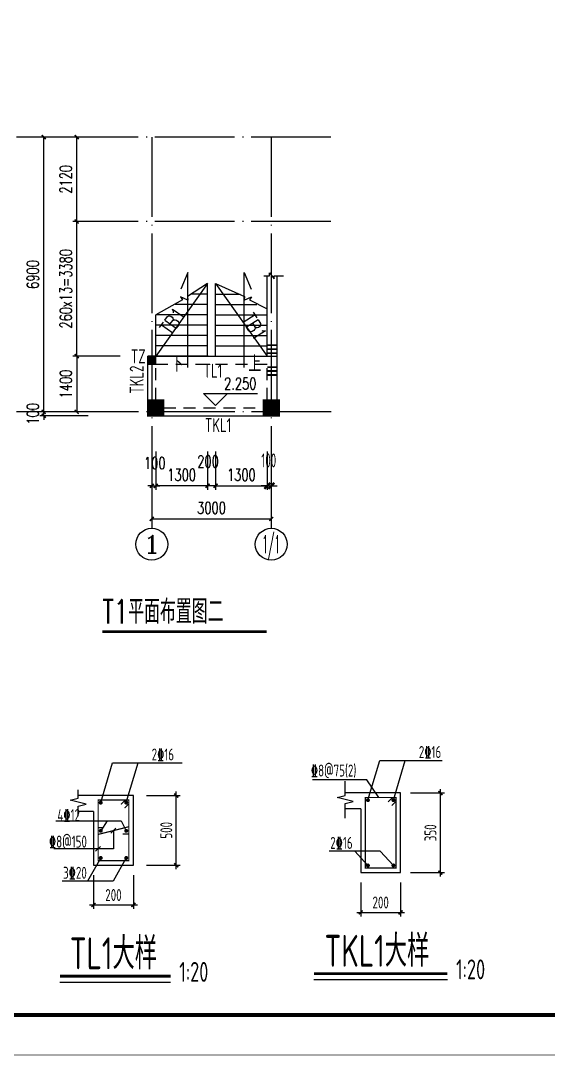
# Model space of a CAD drawing. Extents: x 5827 to 252697, y -546879 to 4066219.
# Drawn here: x 68865 to 82116, y -472697 to -446712 of the extents above; entities that cross this region are included whole.
import ezdxf
from ezdxf.enums import TextEntityAlignment as Align

# ---------------------------------------------------------------- set-up
doc = ezdxf.new("R2010")
doc.units = 0
doc.header["$MEASUREMENT"] = 0
doc.linetypes.add('3', pattern=[500, 300, -200])
doc.linetypes.add('DOTE', pattern=[2.42, 2, -0.2, 0.02, -0.2])
for name, color, linetype in [('AXIS', 3, 'Continuous'), ('AXIS_TEXT', 7, 'Continuous'), ('BORDER', 6, 'Continuous'), ('COLU_DE', 7, 'Continuous'), ('COLU_DE_DIM', 3, 'Continuous'), ('COLU_DE_REIN', 1, 'Continuous'), ('COLU_DE_TEXT', 7, 'Continuous'), ('COLUMN', 9, 'Continuous'), ('DIM_ELEV', 3, 'Continuous'), ('DIM_SYMB', 3, 'Continuous'), ('DIMENSION', 3, 'Continuous'), ('DOTE', 1, 'DOTE'), ('FRAME', 3, 'Continuous'), ('PUB_TEXT', 7, 'Continuous'), ('S_BEAM', 4, 'Continuous'), ('S_BEAMDASH', 134, '3'), ('S_CL', 2, 'Continuous'), ('S_SUBBEAMHOOP', 1, 'Continuous'), ('STAIR', 2, 'Continuous'), ('THIN', 7, 'Continuous'), ('填充', 8, 'Continuous'), ('楼板负筋文字', 7, 'Continuous')]:
    doc.layers.add(name, color=color, linetype=linetype)
doc.styles.add('_HZTXT', font='TXT', dxfattribs={"width": 0.8, "bigfont": 'HZTXT'})
doc.styles.add('_TCH_AXIS', font='COMPLEX', dxfattribs={"bigfont": 'GBCBIG'})
doc.styles.add('_TCH_DIM', font='SIMPLEX', dxfattribs={"bigfont": 'GBCBIG'})
doc.styles.add('_TCH_DIM_T3', font='SIMPLEX', dxfattribs={"width": 0.705882, "bigfont": 'GBCBIG'})
doc.styles.add('COMPLEX', font='COMPLEX')
doc.styles.add('DXFS', font='txt.shx', dxfattribs={"width": 0.7, "bigfont": 'dxfs.shx'})
doc.styles.add('HZ', font='tssdeng.shx', dxfattribs={"width": 0.6, "bigfont": 'a.shx'})
doc.styles.get("Standard").update_dxf_attribs({"font": 'tssdeng.shx', "width": 0.6, "bigfont": 'a.shx'})
doc.styles.add('TSSD_Dimension', font='Tssdeng.shx', dxfattribs={"width": 0.7, "bigfont": 'hztxt.shx'})
doc.styles.add('TSSD_Label', font='Tssdeng.shx', dxfattribs={"width": 0.7, "bigfont": 'hztxt.shx'})
doc.styles.add('TSSD_Rein', font='Tssdeng.shx', dxfattribs={"width": 0.7, "bigfont": 'hztxt.shx'})
doc.dimstyles.new('_TCH_ARCH&&100', dxfattribs={"dimtxt": 297.5, "dimasz": 100, "dimexe": 100, "dimexo": 0, "dimgap": 126.25, "dimtad": 1, "dimdec": 0, "dimzin": 0, "dimdsep": 46, "dimtxsty": '_TCH_DIM_T3', "dimblk": 'ARCHTICK', "dimcen": 0.09, "dimclrt": 7, "dimazin": 2, "dimtfac": 1, "dimtdec": 0, "dimtix": 1, "dimtmove": 2, "dimatfit": 3, "dimfxl": 0, "dimtolj": 1, "dimtzin": 0, "dimarcsym": 0})
doc.dimstyles.new('DIMN', dxfattribs={"dimtxt": 350, "dimasz": 150, "dimexe": 100, "dimexo": 100, "dimgap": 75, "dimtad": 1, "dimdec": 0, "dimzin": 0, "dimdsep": 46, "dimtxsty": 'HZ', "dimblk": 'ARCHTICK', "dimcen": 0.09, "dimdle": 100, "dimclrd": 3, "dimclre": 3, "dimclrt": 7, "dimazin": 2, "dimtfac": 1, "dimtdec": 0, "dimtmove": 2, "dimatfit": 3, "dimldrblk": 'ARCHTICK', "dimfxl": 0, "dimtolj": 1, "dimtzin": 0, "dimarcsym": 0})
doc.dimstyles.new('TSSD_20_100', dxfattribs={"dimtxt": 300, "dimasz": 100, "dimexe": 100, "dimexo": 250, "dimgap": 100, "dimtad": 1, "dimdec": 0, "dimlfac": 0.2, "dimzin": 0, "dimdsep": 46, "dimtxsty": 'TSSD_Dimension', "dimblk": 'ARCHTICK', "dimcen": 0, "dimdle": 100, "dimclrt": 7, "dimadec": 0, "dimazin": 0, "dimtfac": 1, "dimtdec": 0, "dimtix": 1, "dimtmove": 2, "dimatfit": 3, "dimldrblk": 'ARCHTICK', "dimfxl": 0, "dimtolj": 1, "dimtzin": 0, "dimarcsym": 0})

# ---------------------------------------------------------------- blocks, each defined once
blk = doc.blocks.new('A$C2F0C53E4')
at = {"layer": 'FRAME'}
for points in [[(10, 42010, 20, 20, 0), (10, 10, 20, 20, 0), (59410, 10, 20, 20, 0), (59410, 42010, 20, 20, 0)], [(2510, 41010, 100, 100, 0), (2510, 1010, 100, 100, 0), (58410, 1010, 100, 100, 0), (58410, 41010, 100, 100, 0)]]:
    blk.add_lwpolyline(points, format="xyseb", close=True, dxfattribs=at)
blk = doc.blocks.new('_ArchTick')
at = {"color": 0, "linetype": 'ByBlock', "const_width": 0.4}
blk.add_lwpolyline([(-0.5, -0.5), (0.5, 0.5)], dxfattribs=at)
blk = doc.blocks.new('*D489')
at = {"layer": 'AXIS', "color": 0, "lineweight": -2, "transparency": 16777216}
for p, q in [((72158, -457798), (72158, -459325)), ((75158, -457798), (75158, -459325)), ((72158, -459225), (75158, -459225))]:
    blk.add_line(p, q, dxfattribs=at)
at = {"layer": 'Defpoints', "color": 0, "transparency": 16777216}
for p in [(72158, -457798), (75158, -457798), (75158, -459225)]:
    blk.add_point(p, dxfattribs=at)
at = {"layer": 'AXIS', "color": 0, "lineweight": -2, "transparency": 16777216, "xscale": 100, "yscale": 100, "zscale": 100, "rotation": 180}
blk.add_blockref('_ArchTick', (72158, -459225), dxfattribs=at)
at = {"layer": 'AXIS', "color": 0, "lineweight": -2, "transparency": 16777216, "xscale": 100, "yscale": 100, "zscale": 100}
blk.add_blockref('_ArchTick', (75158, -459225), dxfattribs=at)
at = {"layer": 'AXIS', "color": 7, "transparency": 16777216, "insert": (73658, -458950), "char_height": 297.5, "attachment_point": 5, "style": '_TCH_DIM_T3'}
blk.add_mtext('\\A1;3000', dxfattribs=at)
blk = doc.blocks.new('*D490')
at = {"layer": 'AXIS', "color": 0, "lineweight": -2, "transparency": 16777216}
for p, q in [((70560, -456536), (69343, -456536)), ((69443, -456536), (69443, -456436)), ((69443, -456636), (69443, -456536)), ((70560, -456636), (69343, -456636)), ((69443, -456636), (69443, -456736))]:
    blk.add_line(p, q, dxfattribs=at)
at = {"layer": 'Defpoints', "color": 0, "transparency": 16777216}
for p in [(69443, -456536), (70560, -456536), (70560, -456636)]:
    blk.add_point(p, dxfattribs=at)
at = {"layer": 'AXIS', "color": 0, "lineweight": -2, "transparency": 16777216, "xscale": 100, "yscale": 100, "zscale": 100}
for p, rotation in [((69443, -456536), 270), ((69443, -456636), 90)]:
    blk.add_blockref('_ArchTick', p, dxfattribs=dict(at, rotation=rotation))
at = {"layer": 'AXIS', "color": 7, "transparency": 16777216, "insert": (69168, -456586), "char_height": 297.5, "attachment_point": 5, "rotation": 90, "style": '_TCH_DIM_T3'}
blk.add_mtext('\\A1;100', dxfattribs=at)
blk = doc.blocks.new('*D491')
at = {"layer": 'AXIS', "color": 0, "lineweight": -2, "transparency": 16777216}
for p, q in [((70560, -449636), (69343, -449636)), ((69443, -456536), (69443, -449636)), ((70560, -456536), (69343, -456536))]:
    blk.add_line(p, q, dxfattribs=at)
at = {"layer": 'Defpoints', "color": 0, "transparency": 16777216}
for p in [(69443, -449636), (70560, -449636), (70560, -456536)]:
    blk.add_point(p, dxfattribs=at)
at = {"layer": 'AXIS', "color": 0, "lineweight": -2, "transparency": 16777216, "xscale": 100, "yscale": 100, "zscale": 100}
for p, rotation in [((69443, -449636), 90), ((69443, -456536), 270)]:
    blk.add_blockref('_ArchTick', p, dxfattribs=dict(at, rotation=rotation))
at = {"layer": 'AXIS', "color": 7, "transparency": 16777216, "insert": (69168, -453086), "char_height": 297.5, "attachment_point": 5, "rotation": 90, "style": '_TCH_DIM_T3'}
blk.add_mtext('\\A1;6900', dxfattribs=at)
blk = doc.blocks.new('_AXISO')
blk.add_circle((0, 0), 0.5)
at = {"layer": 'AXIS_TEXT', "style": 'COMPLEX', "width": 1.041667}
blk.add_attdef('A', text='', height=0.56, dxfattribs=at).set_placement((-0.25, -0.28), (0.25, -0.28), align=Align.FIT)
blk = doc.blocks.new('*D492')
at = {"layer": 'AXIS', "color": 0, "lineweight": -2, "transparency": 16777216}
for p, q in [((71313, -449636), (70172, -449636)), ((70272, -451756), (70272, -449636)), ((71364, -451756), (70172, -451756))]:
    blk.add_line(p, q, dxfattribs=at)
at = {"layer": 'Defpoints', "color": 0, "transparency": 16777216}
for p in [(70272, -449636), (71313, -449636), (71364, -451756)]:
    blk.add_point(p, dxfattribs=at)
at = {"layer": 'AXIS', "color": 0, "lineweight": -2, "transparency": 16777216, "xscale": 100, "yscale": 100, "zscale": 100}
for p, rotation in [((70272, -449636), 90), ((70272, -451756), 270)]:
    blk.add_blockref('_ArchTick', p, dxfattribs=dict(at, rotation=rotation))
at = {"layer": 'AXIS', "color": 7, "transparency": 16777216, "insert": (69997, -450696), "char_height": 297.5, "attachment_point": 5, "rotation": 90, "style": '_TCH_DIM_T3'}
blk.add_mtext('\\A1;2120', dxfattribs=at)
blk = doc.blocks.new('*D493')
at = {"layer": 'AXIS', "color": 0, "lineweight": -2, "transparency": 16777216}
for p, q in [((71364, -455136), (70172, -455136)), ((70272, -455136), (70272, -456536)), ((71293, -456536), (70172, -456536))]:
    blk.add_line(p, q, dxfattribs=at)
at = {"layer": 'Defpoints', "color": 0, "transparency": 16777216}
for p in [(71364, -455136), (70272, -456536), (71293, -456536)]:
    blk.add_point(p, dxfattribs=at)
at = {"layer": 'AXIS', "color": 0, "lineweight": -2, "transparency": 16777216, "xscale": 100, "yscale": 100, "zscale": 100}
for p, rotation in [((70272, -455136), 90), ((70272, -456536), 270)]:
    blk.add_blockref('_ArchTick', p, dxfattribs=dict(at, rotation=rotation))
at = {"layer": 'AXIS', "color": 7, "transparency": 16777216, "insert": (69997, -455836), "char_height": 297.5, "attachment_point": 5, "rotation": 90, "style": '_TCH_DIM_T3'}
blk.add_mtext('\\A1;1400', dxfattribs=at)
blk = doc.blocks.new('*D494')
at = {"layer": 'AXIS', "color": 0, "lineweight": -2, "transparency": 16777216}
for p, q in [((71264, -451756), (70172, -451756)), ((70272, -455136), (70272, -451756)), ((71264, -455136), (70172, -455136))]:
    blk.add_line(p, q, dxfattribs=at)
at = {"layer": 'Defpoints', "color": 0, "transparency": 16777216}
for p in [(70272, -451756), (71264, -451756), (71264, -455136)]:
    blk.add_point(p, dxfattribs=at)
at = {"layer": 'AXIS', "color": 0, "lineweight": -2, "transparency": 16777216, "xscale": 100, "yscale": 100, "zscale": 100}
for p, rotation in [((70272, -451756), 90), ((70272, -455136), 270)]:
    blk.add_blockref('_ArchTick', p, dxfattribs=dict(at, rotation=rotation))
at = {"layer": 'AXIS', "color": 7, "transparency": 16777216, "insert": (69997, -453446), "char_height": 297.5, "attachment_point": 5, "rotation": 90, "style": '_TCH_DIM_T3'}
blk.add_mtext('\\A1;{\\Fsimplex|c134;\\W0.7;260x13=3380}', dxfattribs=at)
blk = doc.blocks.new('*D504')
at = {"layer": 'AXIS', "color": 0, "lineweight": -2, "transparency": 16777216}
for p, q in [((73558, -457531), (73558, -458494)), ((73758, -457531), (73758, -458494)), ((73558, -458394), (73458, -458394)), ((73758, -458394), (73558, -458394)), ((73758, -458394), (73858, -458394))]:
    blk.add_line(p, q, dxfattribs=at)
at = {"layer": 'Defpoints', "color": 0, "transparency": 16777216}
for p in [(73558, -457531), (73758, -457531), (73558, -458394)]:
    blk.add_point(p, dxfattribs=at)
at = {"layer": 'AXIS', "color": 0, "lineweight": -2, "transparency": 16777216, "xscale": 100, "yscale": 100, "zscale": 100}
blk.add_blockref('_ArchTick', (73558, -458394), dxfattribs=at)
at = {"layer": 'AXIS', "color": 0, "lineweight": -2, "transparency": 16777216, "xscale": 100, "yscale": 100, "zscale": 100, "rotation": 180}
blk.add_blockref('_ArchTick', (73758, -458394), dxfattribs=at)
at = {"layer": 'AXIS', "color": 7, "transparency": 16777216, "insert": (73570, -457782), "char_height": 297.5, "attachment_point": 5, "style": '_TCH_DIM_T3'}
blk.add_mtext('\\A1;200', dxfattribs=at)
blk = doc.blocks.new('*D505')
at = {"layer": 'AXIS', "color": 0, "lineweight": -2, "transparency": 16777216}
for p, q in [((73758, -457531), (73758, -458494)), ((75058, -457531), (75058, -458494)), ((73758, -458394), (75058, -458394))]:
    blk.add_line(p, q, dxfattribs=at)
at = {"layer": 'Defpoints', "color": 0, "transparency": 16777216}
for p in [(73758, -457531), (75058, -457531), (75058, -458394)]:
    blk.add_point(p, dxfattribs=at)
at = {"layer": 'AXIS', "color": 0, "lineweight": -2, "transparency": 16777216, "xscale": 100, "yscale": 100, "zscale": 100, "rotation": 180}
blk.add_blockref('_ArchTick', (73758, -458394), dxfattribs=at)
at = {"layer": 'AXIS', "color": 0, "lineweight": -2, "transparency": 16777216, "xscale": 100, "yscale": 100, "zscale": 100}
blk.add_blockref('_ArchTick', (75058, -458394), dxfattribs=at)
at = {"layer": 'AXIS', "color": 7, "transparency": 16777216, "insert": (74408, -458119), "char_height": 297.5, "attachment_point": 5, "style": '_TCH_DIM_T3'}
blk.add_mtext('\\A1;1300', dxfattribs=at)
blk = doc.blocks.new('*D506')
at = {"layer": 'AXIS', "color": 0, "lineweight": -2, "transparency": 16777216}
for p, q in [((72258, -457531), (72258, -458494)), ((73558, -457531), (73558, -458494)), ((73558, -458394), (72258, -458394))]:
    blk.add_line(p, q, dxfattribs=at)
at = {"layer": 'Defpoints', "color": 0, "transparency": 16777216}
for p in [(72258, -457531), (73558, -457531), (72258, -458394)]:
    blk.add_point(p, dxfattribs=at)
at = {"layer": 'AXIS', "color": 0, "lineweight": -2, "transparency": 16777216, "xscale": 100, "yscale": 100, "zscale": 100, "rotation": 180}
blk.add_blockref('_ArchTick', (72258, -458394), dxfattribs=at)
at = {"layer": 'AXIS', "color": 0, "lineweight": -2, "transparency": 16777216, "xscale": 100, "yscale": 100, "zscale": 100}
blk.add_blockref('_ArchTick', (73558, -458394), dxfattribs=at)
at = {"layer": 'AXIS', "color": 7, "transparency": 16777216, "insert": (72908, -458119), "char_height": 297.5, "attachment_point": 5, "style": '_TCH_DIM_T3'}
blk.add_mtext('\\A1;1300', dxfattribs=at)
blk = doc.blocks.new('*D502')
at = {"color": 3, "lineweight": -2, "ltscale": 1000, "transparency": 16777216}
for p, q in [((75058, -457631), (75058, -458494)), ((75158, -457631), (75158, -458494)), ((75058, -458394), (74908, -458394)), ((75058, -458394), (75158, -458394)), ((75158, -458394), (75308, -458394))]:
    blk.add_line(p, q, dxfattribs=at)
at = {"layer": 'Defpoints', "color": 0, "ltscale": 1000, "transparency": 16777216}
for p in [(75058, -457531), (75158, -457531), (75158, -458394)]:
    blk.add_point(p, dxfattribs=at)
at = {"color": 3, "lineweight": -2, "ltscale": 1000, "transparency": 16777216, "xscale": 150, "yscale": 150, "zscale": 150}
blk.add_blockref('_ArchTick', (75058, -458394), dxfattribs=at)
at = {"color": 3, "lineweight": -2, "ltscale": 1000, "transparency": 16777216, "xscale": 150, "yscale": 150, "zscale": 150, "rotation": 180}
blk.add_blockref('_ArchTick', (75158, -458394), dxfattribs=at)
at = {"color": 7, "ltscale": 1000, "transparency": 16777216, "insert": (75095, -457755), "char_height": 350, "attachment_point": 5, "style": 'HZ'}
blk.add_mtext('\\A1;100', dxfattribs=at)
blk = doc.blocks.new('*D503')
at = {"layer": 'AXIS', "color": 0, "lineweight": -2, "transparency": 16777216}
for p, q in [((72158, -457531), (72158, -458494)), ((72258, -457531), (72258, -458494)), ((72158, -458394), (72058, -458394)), ((72158, -458394), (72258, -458394)), ((72258, -458394), (72358, -458394))]:
    blk.add_line(p, q, dxfattribs=at)
at = {"layer": 'Defpoints', "color": 0, "transparency": 16777216}
for p in [(72158, -457531), (72258, -457531), (72258, -458394)]:
    blk.add_point(p, dxfattribs=at)
at = {"layer": 'AXIS', "color": 0, "lineweight": -2, "transparency": 16777216, "xscale": 100, "yscale": 100, "zscale": 100}
blk.add_blockref('_ArchTick', (72158, -458394), dxfattribs=at)
at = {"layer": 'AXIS', "color": 0, "lineweight": -2, "transparency": 16777216, "xscale": 100, "yscale": 100, "zscale": 100, "rotation": 180}
blk.add_blockref('_ArchTick', (72258, -458394), dxfattribs=at)
at = {"layer": 'AXIS', "color": 7, "transparency": 16777216, "insert": (72233, -457822), "char_height": 297.5, "attachment_point": 5, "style": '_TCH_DIM_T3'}
blk.add_mtext('\\A1;100', dxfattribs=at)
blk = doc.blocks.new('*D510')
at = {"layer": 'COLU_DE_DIM', "color": 0, "lineweight": -2, "transparency": 16777216}
for p, q in [((72022, -466171), (72872, -466171)), ((72772, -468021), (72772, -466071)), ((72022, -467921), (72872, -467921))]:
    blk.add_line(p, q, dxfattribs=at)
at = {"layer": 'Defpoints', "color": 0, "transparency": 16777216}
for p in [(71772, -466171), (72772, -466171), (71772, -467921)]:
    blk.add_point(p, dxfattribs=at)
at = {"layer": 'COLU_DE_DIM', "color": 0, "lineweight": -2, "transparency": 16777216, "xscale": 100, "yscale": 100, "zscale": 100}
for p, rotation in [((72772, -466171), 90), ((72772, -467921), 270)]:
    blk.add_blockref('_ArchTick', p, dxfattribs=dict(at, rotation=rotation))
at = {"layer": 'COLU_DE_DIM', "color": 7, "transparency": 16777216, "insert": (72522, -467046), "char_height": 300, "attachment_point": 5, "rotation": 90, "style": 'TSSD_Dimension'}
blk.add_mtext('\\A1;500', dxfattribs=at)
blk = doc.blocks.new('*D511')
at = {"layer": 'COLU_DE_DIM', "color": 0, "lineweight": -2, "transparency": 16777216}
for p, q in [((70695, -468171), (70695, -469021)), ((71695, -468171), (71695, -469021)), ((70595, -468921), (71795, -468921))]:
    blk.add_line(p, q, dxfattribs=at)
at = {"layer": 'Defpoints', "color": 0, "transparency": 16777216}
for p in [(70695, -467921), (71695, -467921), (71695, -468921)]:
    blk.add_point(p, dxfattribs=at)
at = {"layer": 'COLU_DE_DIM', "color": 0, "lineweight": -2, "transparency": 16777216, "xscale": 100, "yscale": 100, "zscale": 100, "rotation": 180}
blk.add_blockref('_ArchTick', (70695, -468921), dxfattribs=at)
at = {"layer": 'COLU_DE_DIM', "color": 0, "lineweight": -2, "transparency": 16777216, "xscale": 100, "yscale": 100, "zscale": 100}
blk.add_blockref('_ArchTick', (71695, -468921), dxfattribs=at)
at = {"layer": 'COLU_DE_DIM', "color": 7, "transparency": 16777216, "insert": (71195, -468671), "char_height": 300, "attachment_point": 5, "style": 'TSSD_Dimension'}
blk.add_mtext('\\A1;200', dxfattribs=at)
blk = doc.blocks.new('*D512')
at = {"layer": 'COLU_DE_DIM', "color": 0, "lineweight": -2, "transparency": 16777216}
for p, q in [((78655.5, -466108.5), (79505.5, -466108.5)), ((79405.5, -468208.5), (79405.5, -466008.5)), ((78655.5, -468108.5), (79505.5, -468108.5))]:
    blk.add_line(p, q, dxfattribs=at)
at = {"layer": 'Defpoints', "color": 0, "transparency": 16777216}
for p in [(78405.5, -466108.5), (79405.5, -466108.5), (78405.5, -468108.5)]:
    blk.add_point(p, dxfattribs=at)
at = {"layer": 'COLU_DE_DIM', "color": 0, "lineweight": -2, "transparency": 16777216, "xscale": 100, "yscale": 100, "zscale": 100}
for p, rotation in [((79405.5, -466108.5), 90), ((79405.5, -468108.5), 270)]:
    blk.add_blockref('_ArchTick', p, dxfattribs=dict(at, rotation=rotation))
at = {"layer": 'COLU_DE_DIM', "color": 7, "transparency": 16777216, "insert": (79155.5, -467108.5), "char_height": 300, "attachment_point": 5, "rotation": 90, "style": 'TSSD_Dimension'}
blk.add_mtext('\\A1;350', dxfattribs=at)
blk = doc.blocks.new('*D513')
at = {"layer": 'COLU_DE_DIM', "color": 0, "lineweight": -2, "transparency": 16777216}
for p, q in [((77405.5, -468358.5), (77405.5, -469208.5)), ((78405.5, -468358.5), (78405.5, -469208.5)), ((77305.5, -469108.5), (78505.5, -469108.5))]:
    blk.add_line(p, q, dxfattribs=at)
at = {"layer": 'Defpoints', "color": 0, "transparency": 16777216}
for p in [(77405.5, -468108.5), (78405.5, -468108.5), (78405.5, -469108.5)]:
    blk.add_point(p, dxfattribs=at)
at = {"layer": 'COLU_DE_DIM', "color": 0, "lineweight": -2, "transparency": 16777216, "xscale": 100, "yscale": 100, "zscale": 100, "rotation": 180}
blk.add_blockref('_ArchTick', (77405.5, -469108.5), dxfattribs=at)
at = {"layer": 'COLU_DE_DIM', "color": 0, "lineweight": -2, "transparency": 16777216, "xscale": 100, "yscale": 100, "zscale": 100}
blk.add_blockref('_ArchTick', (78405.5, -469108.5), dxfattribs=at)
at = {"layer": 'COLU_DE_DIM', "color": 7, "transparency": 16777216, "insert": (77905.5, -468858.5), "char_height": 300, "attachment_point": 5, "style": 'TSSD_Dimension'}
blk.add_mtext('\\A1;200', dxfattribs=at)

msp = doc.modelspace()

# ---------------------------------------------------------------- hatches: boundary and pattern name
at = {"layer": 'COLUMN'}
h = msp.add_hatch(dxfattribs=at)
h.set_pattern_fill('ANSI31', color=0)
h.set_pattern_definition([(45, (21020, -269598.50098), (-0.08838834765, 0.08838834765), [])])
h.paths.add_polyline_path([(72057.5, -455336.501), (72257.5, -455336.501), (72257.5, -455136.501), (72057.5, -455136.501)])
at = {"layer": 'S_CL'}
h = msp.add_hatch(dxfattribs=at)
h.set_pattern_fill('ANSI31', color=256)
h.set_pattern_definition([(45, (15598.27643, -87243.79571), (-0.08838834765, 0.08838834765), [])])
h.paths.add_polyline_path([(72457.5, -456636.501), (72457.5, -456236.501), (72057.5, -456236.501), (72057.5, -456636.501)])
h = msp.add_hatch(dxfattribs=at)
h.set_pattern_fill('ANSI31', color=256)
h.set_pattern_definition([(45, (18498.27643, -87243.79571), (-0.08838834765, 0.08838834765), [])])
h.paths.add_polyline_path([(75357.5, -456636.501), (75357.5, -456236.501), (74957.5, -456236.501), (74957.5, -456636.501)])

# ---------------------------------------------------------------- linework, layer by layer
at = {"ltscale": 1000}
for p, q in [((73066.224, -453032.455), (72887.724, -453451.955)), ((73066.224, -455422.955), (73066.224, -453032.455)), ((74473.776, -455422.955), (74473.776, -453032.455)), ((74473.776, -453032.455), (74652.276, -453451.955)), ((73557.5, -453316.356), (72257.5, -455136.356)), ((73557.5, -453316.356), (73058.13, -453640.323)), ((73757.5, -453316.356), (74481.87, -453640.323)), ((73757.5, -453316.356), (75057.399, -455136.501)), ((73066.224, -453729.356), (72879.224, -453643.356)), ((72879.224, -453643.356), (72927.291, -453721.158)), ((73058.13, -453640.323), (73066.224, -453729.356)), ((74481.87, -453640.323), (74473.776, -453729.356)), ((74473.776, -453729.356), (74660.776, -453643.356)), ((74660.776, -453643.356), (74612.709, -453721.158)), ((72927.291, -453721.158), (72257.5, -454096.356)), ((74612.709, -453721.158), (75057.399, -453950.924)), ((69747, -466805.5), (71386.5, -466805.5)), ((71036.5, -466805.5), (70875.473, -467059.043)), ((71386.5, -466805.5), (71515.473, -467059.043)), ((71131.158, -467114.75), (71256.158, -466994.25)), ((71195.473, -467052.75), (71195.473, -467509)), ((70747.5, -467571), (70872.5, -467450.5)), ((71195.473, -467509), (69693.5, -467509))]:
    msp.add_line(p, q, dxfattribs=at)
at = {"layer": 'AXIS'}
for p, q in [((71060.241, -449636.5), (68757.034, -449636.5)), ((71060.241, -456536.5), (68757.034, -456536.5)), ((72157.5, -457797.584), (72157.5, -459460.483)), ((75157.5, -457797.584), (75157.5, -459460.483))]:
    msp.add_line(p, q, dxfattribs=at)
at = {"layer": 'BORDER'}
for p, q in [((76229.258, -470795.819), (79581.742, -470795.819)), ((69850.889, -470858.362), (72629.663, -470858.362))]:
    msp.add_line(p, q, dxfattribs=at)
at = {"layer": 'BORDER', "const_width": 70}
for points in [[(69850.889, -470708.362), (72629.663, -470708.362)], [(76229.258, -470645.819), (79581.742, -470645.819)]]:
    msp.add_lwpolyline(points, dxfattribs=at)
at = {"layer": 'COLU_DE'}
for p, q in [((70875.473, -466351.043), (71172.868, -465352.022)), ((71172.868, -465352.022), (72922.742, -465352.022)), ((71515.473, -466351.043), (71812.868, -465352.022)), ((77585.5, -466288.5), (77882.895, -465289.479)), ((77882.895, -465289.479), (79448.999, -465289.479)), ((78225.5, -466288.5), (78522.895, -465289.479)), ((77560.369, -465777.66), (76194.187, -465777.66)), ((77862.49, -466223.5), (77560.369, -465777.66)), ((70695.473, -466171.043), (70306.98, -466171.043)), ((77405.5, -466108.5), (77017.007, -466108.5)), ((70695.473, -466571.043), (70306.98, -466571.043)), ((77405.5, -466508.5), (77017.007, -466508.5)), ((77895.246, -467572.356), (76615.23, -467572.356)), ((77585.5, -467928.5), (77255.246, -467572.356)), ((78225.5, -467928.5), (77895.246, -467572.356)), ((70875.473, -467741.043), (70545.219, -468322.399)), ((71515.473, -467741.043), (71185.219, -468322.399)), ((71185.219, -468322.399), (69905.203, -468322.399))]:
    msp.add_line(p, q, dxfattribs=at)
for points in [[(70695.473, -466571.043), (70695.473, -467921.043), (71695.473, -467921.043), (71695.473, -466171.043), (70695.473, -466171.043)], [(77405.5, -466508.5), (77405.5, -468108.5), (78405.5, -468108.5), (78405.5, -466108.5), (77405.5, -466108.5)]]:
    msp.add_lwpolyline(points, dxfattribs=at)
at = {"layer": 'COLU_DE_REIN', "const_width": 30}
for points in [[(71471.098, -466487.342), (71580.473, -466377.967), (71580.473, -466286.043), (70810.473, -466286.043), (70810.473, -467806.043), (71580.473, -467806.043), (71580.473, -466286.043), (71488.549, -466286.043), (71379.174, -466395.418)], [(78181.125, -466424.799), (78290.5, -466315.424), (78290.5, -466223.5), (77520.5, -466223.5), (77520.5, -467993.5), (78290.5, -467993.5), (78290.5, -466223.5), (78198.576, -466223.5), (78089.201, -466332.875)], [(70810.473, -467150), (71580.473, -466955.5)], [(70948, -466977.5), (70810.473, -466977.5)], [(71580.473, -467139), (71423.5, -467139)]]:
    msp.add_lwpolyline(points, dxfattribs=at)
at = {"layer": 'COLU_DE_REIN', "const_width": 50}
for points in [[(70850.473, -466351.043, 1), (70900.473, -466351.043, 1)], [(71490.473, -466351.043, 1), (71540.473, -466351.043, 1)], [(77560.5, -466288.5, 1), (77610.5, -466288.5, 1)], [(78200.5, -466288.5, 1), (78250.5, -466288.5, 1)], [(70850.473, -467059.043, 1), (70900.473, -467059.043, 1)], [(71490.473, -467059.043, 1), (71540.473, -467059.043, 1)], [(70850.473, -467741.043, 1), (70900.473, -467741.043, 1)], [(71490.473, -467741.043, 1), (71540.473, -467741.043, 1)], [(77560.5, -467928.5, 1), (77610.5, -467928.5, 1)], [(78200.5, -467928.5, 1), (78250.5, -467928.5, 1)]]:
    msp.add_lwpolyline(points, format="xyb", close=True, dxfattribs=at)
at = {"layer": 'COLUMN', "color": 0}
msp.add_lwpolyline([(72057.5, -455336.501), (72257.5, -455336.501), (72257.5, -455136.501), (72057.5, -455136.501)], close=True, dxfattribs=at)
at = {"layer": 'DIM_ELEV'}
for p, q in [((73758, -456375.5), (73458, -456075.5)), ((73458, -456075.5), (74815.347, -456075.5)), ((73758, -456375.5), (74058, -456075.5))]:
    msp.add_line(p, q, dxfattribs=at)
at = {"layer": 'DIM_SYMB', "const_width": 70}
msp.add_lwpolyline([(70916.193, -462059.5), (75040.406, -462059.5)], dxfattribs=at)
at = {"layer": 'DOTE', "linetype": 'DOTE', "ltscale": 1000}
for p, q in [((76657.5, -449636.5), (70560.241, -449636.5)), ((72157.5, -449636.5), (72157.5, -457797.584)), ((75157.5, -449636.5), (75157.5, -457797.584)), ((76657.5, -451756.5), (70560.241, -451756.5)), ((76664.5, -456536.5), (70560.241, -456536.5))]:
    msp.add_line(p, q, dxfattribs=at)
at = {"layer": 'S_BEAM'}
for p, q in [((74971, -453118), (75115.5, -453118)), ((75057.5, -455136.501), (75057.5, -453118)), ((75115.5, -453118), (75115.5, -453042)), ((75115.5, -453042), (75229, -453193.5)), ((75229, -453193.5), (75229, -453120)), ((75229, -453120), (75467, -453120)), ((75307.5, -456236.501), (75307.5, -453120)), ((72057.5, -456236.501), (72057.5, -455136.356)), ((72057.5, -455136.356), (75307.5, -455136.356)), ((72457.5, -456636.501), (74957.5, -456636.501))]:
    msp.add_line(p, q, dxfattribs=at)
at = {"layer": 'S_BEAMDASH'}
for p, q in [((72257.5, -455336.356), (75057.614, -455336.356)), ((72257.5, -456236.501), (72257.5, -455336.356)), ((75057.5, -456236.501), (75057.614, -455336.356)), ((72457.5, -456436.501), (74957.5, -456436.501))]:
    msp.add_line(p, q, dxfattribs=at)
at = {"layer": 'S_CL', "const_width": 35}
for points in [[(72457.5, -456636.501), (72457.5, -456236.501), (72057.5, -456236.501), (72057.5, -456636.501)], [(75357.5, -456636.501), (75357.5, -456236.501), (74957.5, -456236.501), (74957.5, -456636.501)], [(75357.5, -456636.501), (75357.5, -456236.501), (74957.5, -456236.501), (74957.5, -456636.501)]]:
    msp.add_lwpolyline(points, close=True, dxfattribs=at)
at = {"layer": 'S_SUBBEAMHOOP', "const_width": 44.9}
for points in [[(75057.614, -454861.356), (75307.614, -454861.356)], [(75057.614, -454961.356), (75307.614, -454961.356)], [(75057.614, -455061.356), (75307.614, -455061.356)], [(75057.614, -455411.356), (75307.614, -455411.356)], [(75057.614, -455511.356), (75307.614, -455511.356)], [(75057.614, -455611.356), (75307.614, -455611.356)]]:
    msp.add_lwpolyline(points, dxfattribs=at)
at = {"layer": 'STAIR'}
for p, q in [((73557.5, -455136.356), (73557.5, -453316.356)), ((73757.5, -455136.356), (73757.5, -453316.356)), ((73557.5, -453576.356), (73161.667, -453576.356)), ((73757.5, -453576.356), (74378.333, -453576.356)), ((73557.5, -453836.356), (72740.833, -453836.356)), ((73757.5, -453836.356), (74799.167, -453836.356)), ((75057.399, -455136.356), (75057.399, -453950.924)), ((73557.5, -454096.356), (72257.5, -454096.356)), ((72257.5, -455136.356), (72257.5, -454096.356)), ((73757.5, -454096.356), (75057.399, -454096.48)), ((73557.5, -454356.356), (72257.5, -454356.356)), ((73757.5, -454356.356), (75057.399, -454356.48)), ((73557.5, -454616.356), (72257.5, -454616.356)), ((73757.5, -454616.356), (75057.399, -454616.48)), ((73557.5, -454876.356), (72257.5, -454876.356)), ((73757.5, -454876.356), (75057.399, -454876.48)), ((73570, -455136.501), (72257.5, -455136.501)), ((73757.5, -455136.356), (75057.303, -455136.356))]:
    msp.add_line(p, q, dxfattribs=at)
at = {"layer": 'THIN'}
for points in [[(77017.007, -466741.403), (77017.007, -466374.736), (77217.007, -466324.736), (76817.007, -466224.736), (77017.007, -466174.736), (77017.007, -465808.069)], [(70306.98, -466692.529), (70306.98, -466437.279), (70506.98, -466387.279), (70106.98, -466287.279), (70306.98, -466237.279), (70306.98, -466026.091)]]:
    msp.add_lwpolyline(points, dxfattribs=at)

# ---------------------------------------------------------------- block references
at = {"layer": 'AXIS'}
ref = msp.add_blockref('_AXISO', (72157.5, -459860.483), dxfattribs=dict(at, xscale=800, yscale=800, zscale=800))
ref.add_attrib('A', '1', dxfattribs={"layer": 'AXIS_TEXT', "height": 452.548, "style": '_TCH_AXIS', "width": 2.333333}).set_placement((71931.226, -460086.757), (72383.774, -460086.757), align=Align.FIT)
ref = msp.add_blockref('_AXISO', (75157.5, -459860.483), dxfattribs=dict(at, xscale=800, yscale=800, zscale=800))
ref.add_attrib('A', '1/1', dxfattribs={"layer": 'AXIS_TEXT', "height": 452.5483, "style": '_TCH_AXIS', "width": 0.456522}).set_placement((74931.226, -460086.757), (75383.774, -460086.757), align=Align.FIT)
at = {"layer": '填充'}
msp.add_blockref('A$C2F0C53E4', (46554, -472697), dxfattribs=at)

# ---------------------------------------------------------------- texts
at = {"layer": 'BORDER', "style": 'TSSD_Label', "width": 0.7}
for s, height, p in [('TL1大样', 800, (70098.331, -470535.479)), ('TKL1大样', 800, (76494.931, -470472.936)), ('1:20', 500, (79797.653, -470788.994)), ('1:20', 500, (72845.573, -470851.537))]:
    msp.add_text(s, height=height, dxfattribs=at).set_placement(p)
at = {"layer": 'COLU_DE_TEXT', "style": 'TSSD_Rein', "width": 0.7}
for s, p in [('2%%13216', (72154.224, -465292.311)), ('2%%13216', (78864.251, -465229.768)), ('%%1328@75(2)', (76154.11, -465694.551)), ('4%%13212', (69786.724, -466814.311)), ('%%1328@150', (69576.009, -467480.992)), ('2%%13216', (76640.004, -467512.645)), ('3%%13220', (69929.977, -468262.688))]:
    msp.add_text(s, height=300, dxfattribs=at).set_placement(p)
at = {"layer": 'DIMENSION', "style": 'DXFS', "width": 0.7}
msp.add_text('T1平面布置图二', height=600, dxfattribs=at).set_placement((70916.193, -461853.324))
at = {"layer": 'PUB_TEXT', "style": '_HZTXT', "width": 0.8}
for rotation, p in [(54.6562088, (72633.745, -454631.329)), (302.6377714, (74403.933, -454208.698))]:
    msp.add_text('TB1', height=350, rotation=rotation, dxfattribs=at).set_placement(p)
at = {"layer": 'PUB_TEXT'}
for s, height, style, width, p in [('下', 400, '_HZTXT', 0.8, (72633.911, -455529.79)), ('上', 400, '_HZTXT', 0.8, (74586.089, -455529.79)), ('2.250', 297.5, '_TCH_DIM', 0.705882, (73975.347, -455975.5))]:
    msp.add_text(s, height=height, dxfattribs=dict(at, style=style, width=width)).set_placement(p)
at = {"layer": '楼板负筋文字', "width": 0.7}
for s, p in [('TZ', (71634.208, -455317.2)), ('TL1', (73459.208, -455678.344)), ('TKL1', (73492.708, -457044.7))]:
    msp.add_text(s, height=350, dxfattribs=at).set_placement(p)
msp.add_text('TKL2', height=350, rotation=90, dxfattribs=at).set_placement((71952.7, -456079.292))

# ---------------------------------------------------------------- dimensions: what is measured, and where the dimension line sits
at = {"ltscale": 1000}
dim = msp.add_linear_dim(base=(75157.5, -458393.501), p1=(75057.5, -457531.001), p2=(75157.5, -457531.001), dimstyle='DIMN', dxfattribs=at)
dim.commit()
dim.dimension.update_dxf_attribs({"geometry": '*D502', "text_midpoint": (75095, -457754.501), "dimtype": 160})
at = {"layer": 'AXIS'}
for p1, p2, distance, picture, middle in [((70560.241, -456536.5), (70560.241, -449636.5), 1117, '*D491', (69168.241, -453086.5)), ((70560.241, -456636.5), (70560.241, -456536.5), 1117, '*D490', (69168.241, -456586.5)), ((72157.5, -457797.584), (75157.5, -457797.584), -1427.5, '*D489', (73657.5, -458950.084))]:
    dim = msp.add_aligned_dim(p1=p1, p2=p2, distance=distance, dimstyle='_TCH_ARCH&&100', dxfattribs=at)
    dim.commit()
    dim.dimension.update_dxf_attribs({"geometry": picture, "text_midpoint": middle})
for base, p1, p2, picture, middle in [((70271.776, -449636.5), (71363.5, -451756.5), (71313.498, -449636.5), '*D492', (69996.776, -450696.5)), ((70271.776, -456536.5), (71363.5, -455136.356), (71293.276, -456536.5), '*D493', (69996.776, -455836.428))]:
    dim = msp.add_linear_dim(base=base, p1=p1, p2=p2, angle=90, dimstyle='_TCH_ARCH&&100', dxfattribs=at)
    dim.commit()
    dim.dimension.update_dxf_attribs({"geometry": picture, "text_midpoint": middle})
dim = msp.add_linear_dim(base=(70271.776, -451756.5), p1=(71263.5, -455136.356), p2=(71263.5, -451756.5), angle=90, text='{\\Fsimplex|c134;\\W0.7;260x13=3380}', dimstyle='_TCH_ARCH&&100', dxfattribs=at)
dim.commit()
dim.dimension.update_dxf_attribs({"geometry": '*D494', "text_midpoint": (69996.776, -453446.428)})
for base, p1, p2, picture, middle in [((72257.5, -458393.501), (72157.5, -457531.001), (72257.5, -457531.001), '*D503', (72232.5, -457821.501)), ((73557.5, -458393.501), (73757.5, -457531.001), (73557.5, -457531.001), '*D504', (73570, -457782.001))]:
    dim = msp.add_linear_dim(base=base, p1=p1, p2=p2, dimstyle='_TCH_ARCH&&100', dxfattribs=at)
    dim.commit()
    dim.dimension.update_dxf_attribs({"geometry": picture, "text_midpoint": middle, "dimtype": 160})
for base, p1, p2, picture, middle in [((72257.5, -458393.501), (73557.5, -457531.001), (72257.5, -457531.001), '*D506', (72907.5, -458118.501)), ((75057.5, -458393.501), (73757.5, -457531.001), (75057.5, -457531.001), '*D505', (74407.5, -458118.501))]:
    dim = msp.add_linear_dim(base=base, p1=p1, p2=p2, dimstyle='_TCH_ARCH&&100', dxfattribs=at)
    dim.commit()
    dim.dimension.update_dxf_attribs({"geometry": picture, "text_midpoint": middle})
at = {"layer": 'COLU_DE_DIM'}
for p1, p2, text, picture, middle in [((71772.056, -467921.043), (71772.056, -466171.043), '500', '*D510', (72522.056, -467046.043)), ((78405.5, -468108.5), (78405.5, -466108.5), '350', '*D512', (79155.5, -467108.5))]:
    dim = msp.add_aligned_dim(p1=p1, p2=p2, distance=-1000, text=text, dimstyle='TSSD_20_100', dxfattribs=at)
    dim.commit()
    dim.dimension.update_dxf_attribs({"geometry": picture, "text_midpoint": middle})
for p1, p2, picture, middle in [((70695.473, -467921.043), (71695.473, -467921.043), '*D511', (71195.473, -468671.043)), ((77405.5, -468108.5), (78405.5, -468108.5), '*D513', (77905.5, -468858.5))]:
    dim = msp.add_aligned_dim(p1=p1, p2=p2, distance=-1000, dimstyle='TSSD_20_100', dxfattribs=at)
    dim.commit()
    dim.dimension.update_dxf_attribs({"geometry": picture, "text_midpoint": middle})

doc.saveas('drawing.dxf')
